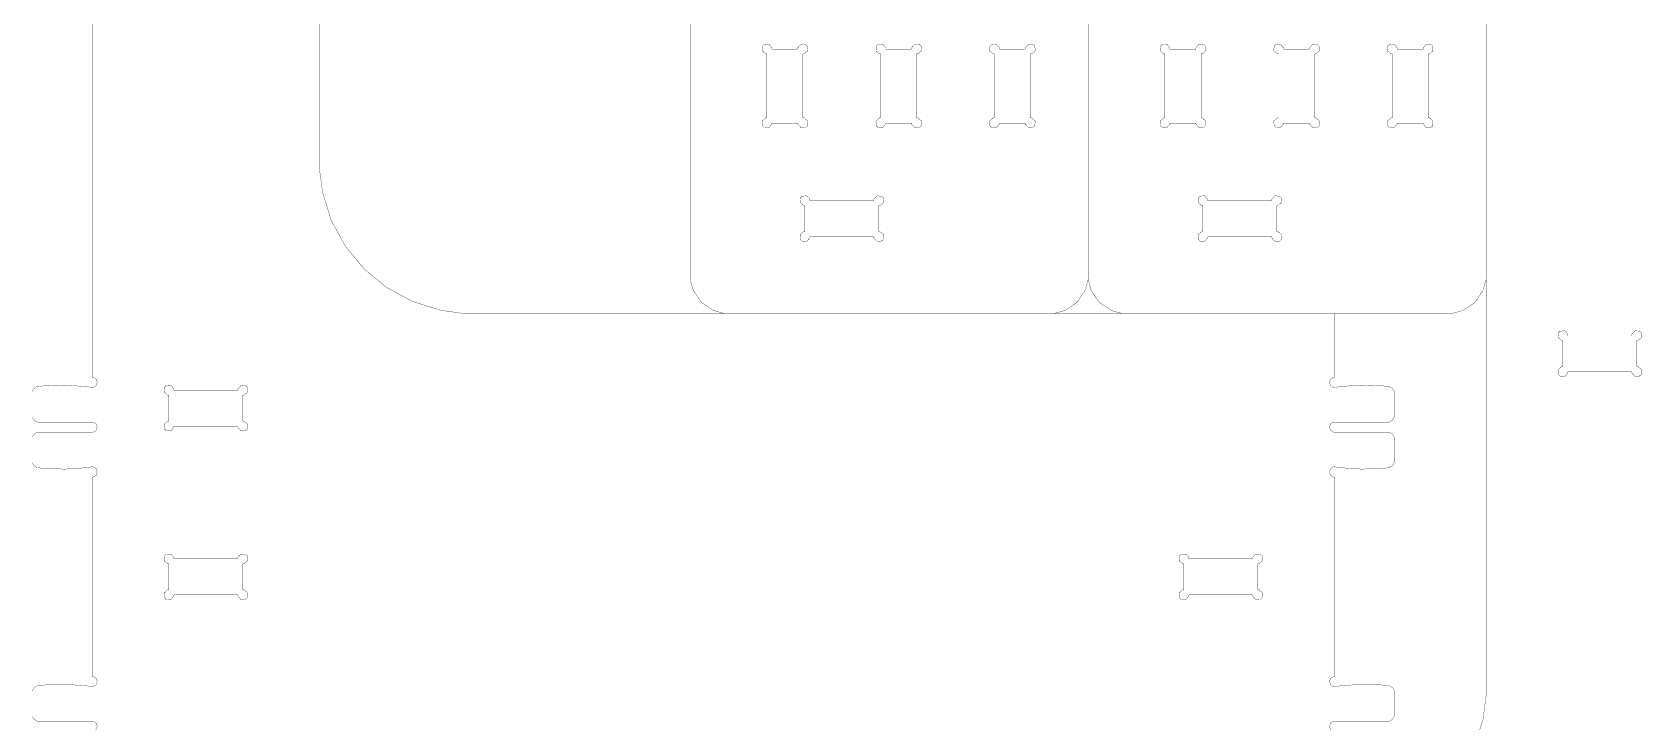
# Model space of a CAD drawing. Extents: x 0.1 to 59.9, y 0.1 to 11.9.
# Drawn here: x 24.07 to 29.37, y 6.04 to 8.31 of the extents above; entities that cross this region are included whole.
import ezdxf

# ---------------------------------------------------------------- set-up
doc = ezdxf.new("R2010")
doc.units = 0
doc.layers.add('L0D0_0', color=1, linetype='CONTINUOUS')

msp = doc.modelspace()

# ---------------------------------------------------------------- linework, layer by layer
at = {"layer": 'L0D0_0', "const_width": 0.001}
for points in [[(25.014, 7.884), (25.014, 11.411)], [(28.861, 6.148), (28.861, 9.675)], [(26.236, 9.634), (26.236, 7.509)], [(27.549, 9.634), (27.549, 7.509)], [(24.264, 8.824), (24.264, 7.174)], [(26.506, 8.256), (26.506, 8.26), (26.496, 8.272), (26.48, 8.271), (26.477, 8.268), (26.475, 8.266), (26.474, 8.25), (26.485, 8.24), (26.489, 8.24)], [(26.489, 8.029), (26.489, 8.24)], [(26.591, 8.256), (26.506, 8.256)], [(26.608, 8.24), (26.612, 8.24), (26.624, 8.25), (26.623, 8.266), (26.62, 8.268), (26.617, 8.271), (26.602, 8.272), (26.591, 8.26), (26.591, 8.256)], [(26.608, 8.029), (26.608, 8.24)], [(26.881, 8.256), (26.881, 8.26), (26.871, 8.272), (26.855, 8.271), (26.852, 8.268), (26.85, 8.266), (26.849, 8.25), (26.86, 8.24), (26.864, 8.24)], [(26.864, 8.029), (26.864, 8.24)], [(26.966, 8.256), (26.881, 8.256)], [(26.983, 8.24), (26.987, 8.24), (26.999, 8.25), (26.998, 8.266), (26.995, 8.268), (26.992, 8.271), (26.977, 8.272), (26.966, 8.26), (26.966, 8.256)], [(26.983, 8.029), (26.983, 8.24)], [(27.256, 8.256), (27.256, 8.26), (27.246, 8.272), (27.23, 8.271), (27.227, 8.268), (27.225, 8.266), (27.224, 8.25), (27.235, 8.24), (27.239, 8.24)], [(27.239, 8.029), (27.239, 8.24)], [(27.341, 8.256), (27.256, 8.256)], [(27.358, 8.24), (27.362, 8.24), (27.374, 8.25), (27.373, 8.266), (27.37, 8.268), (27.367, 8.271), (27.352, 8.272), (27.341, 8.26), (27.341, 8.256)], [(27.358, 8.029), (27.358, 8.24)], [(27.818, 8.256), (27.818, 8.26), (27.808, 8.272), (27.792, 8.271), (27.79, 8.268), (27.787, 8.266), (27.786, 8.25), (27.798, 8.24), (27.802, 8.24)], [(27.802, 8.029), (27.802, 8.24)], [(27.904, 8.256), (27.818, 8.256)], [(27.921, 8.24), (27.925, 8.24), (27.936, 8.25), (27.935, 8.266), (27.933, 8.268), (27.93, 8.271), (27.914, 8.272), (27.904, 8.26), (27.904, 8.256)], [(27.921, 8.029), (27.921, 8.24)], [(28.193, 8.256), (28.193, 8.26), (28.183, 8.272), (28.167, 8.271), (28.165, 8.268), (28.162, 8.266), (28.161, 8.25), (28.173, 8.24), (28.177, 8.24)], [(28.177, 8.029), (28.177, 8.24)], [(28.279, 8.256), (28.193, 8.256)], [(28.296, 8.24), (28.3, 8.24), (28.311, 8.25), (28.31, 8.266), (28.308, 8.268), (28.305, 8.271), (28.289, 8.272), (28.279, 8.26), (28.279, 8.256)], [(28.296, 8.029), (28.296, 8.24)], [(28.568, 8.256), (28.568, 8.26), (28.558, 8.272), (28.542, 8.271), (28.54, 8.268), (28.537, 8.266), (28.536, 8.25), (28.548, 8.24), (28.552, 8.24)], [(28.552, 8.029), (28.552, 8.24)], [(28.654, 8.256), (28.568, 8.256)], [(28.671, 8.24), (28.675, 8.24), (28.686, 8.25), (28.685, 8.266), (28.683, 8.268), (28.68, 8.271), (28.664, 8.272), (28.654, 8.26), (28.654, 8.256)], [(28.671, 8.029), (28.671, 8.24)], [(26.489, 8.029), (26.485, 8.029), (26.474, 8.019), (26.475, 8.003), (26.477, 8.001), (26.48, 7.998), (26.496, 7.997), (26.506, 8.009), (26.506, 8.012)], [(26.591, 8.012), (26.591, 8.009), (26.602, 7.997), (26.617, 7.998), (26.62, 8.001), (26.623, 8.003), (26.624, 8.019), (26.612, 8.029), (26.608, 8.029)], [(26.864, 8.029), (26.86, 8.029), (26.849, 8.019), (26.85, 8.003), (26.852, 8.001), (26.855, 7.998), (26.871, 7.997), (26.881, 8.009), (26.881, 8.012)], [(26.966, 8.012), (26.966, 8.009), (26.977, 7.997), (26.992, 7.998), (26.995, 8.001), (26.998, 8.003), (26.999, 8.019), (26.987, 8.029), (26.983, 8.029)], [(27.239, 8.029), (27.235, 8.029), (27.224, 8.019), (27.225, 8.003), (27.227, 8.001), (27.23, 7.998), (27.246, 7.997), (27.256, 8.009), (27.256, 8.012)], [(27.341, 8.012), (27.341, 8.009), (27.352, 7.997), (27.367, 7.998), (27.37, 8.001), (27.373, 8.003), (27.374, 8.019), (27.362, 8.029), (27.358, 8.029)], [(27.802, 8.029), (27.798, 8.029), (27.786, 8.019), (27.787, 8.003), (27.79, 8.001), (27.792, 7.998), (27.808, 7.997), (27.818, 8.009), (27.818, 8.012)], [(27.904, 8.012), (27.904, 8.009), (27.914, 7.997), (27.93, 7.998), (27.933, 8.001), (27.935, 8.003), (27.936, 8.019), (27.925, 8.029), (27.921, 8.029)], [(28.177, 8.029), (28.173, 8.029), (28.161, 8.019), (28.162, 8.003), (28.165, 8.001), (28.167, 7.998), (28.183, 7.997), (28.193, 8.009), (28.193, 8.012)], [(28.279, 8.012), (28.279, 8.009), (28.289, 7.997), (28.305, 7.998), (28.308, 8.001), (28.31, 8.003), (28.311, 8.019), (28.3, 8.029), (28.296, 8.029)], [(28.552, 8.029), (28.548, 8.029), (28.536, 8.019), (28.537, 8.003), (28.54, 8.001), (28.542, 7.998), (28.558, 7.997), (28.568, 8.009), (28.568, 8.012)], [(28.654, 8.012), (28.654, 8.009), (28.664, 7.997), (28.68, 7.998), (28.683, 8.001), (28.685, 8.003), (28.686, 8.019), (28.675, 8.029), (28.671, 8.029)], [(26.591, 8.012), (26.506, 8.012)], [(26.966, 8.012), (26.881, 8.012)], [(27.341, 8.012), (27.256, 8.012)], [(27.904, 8.012), (27.818, 8.012)], [(28.279, 8.012), (28.193, 8.012)], [(28.654, 8.012), (28.568, 8.012)], [(25.014, 7.884), (25.014, 7.859), (25.024, 7.784), (25.053, 7.69), (25.1, 7.605), (25.161, 7.531), (25.235, 7.47), (25.32, 7.424), (25.413, 7.395), (25.489, 7.384), (25.514, 7.384)], [(26.631, 7.756), (26.631, 7.76), (26.621, 7.772), (26.605, 7.771), (26.602, 7.768), (26.6, 7.766), (26.599, 7.75), (26.61, 7.74), (26.614, 7.74)], [(26.841, 7.756), (26.631, 7.756)], [(26.858, 7.74), (26.862, 7.74), (26.874, 7.75), (26.873, 7.766), (26.87, 7.768), (26.867, 7.771), (26.852, 7.772), (26.841, 7.76), (26.841, 7.756)], [(27.943, 7.756), (27.943, 7.76), (27.933, 7.772), (27.917, 7.771), (27.915, 7.768), (27.912, 7.766), (27.911, 7.75), (27.923, 7.74), (27.927, 7.74)], [(28.154, 7.756), (27.943, 7.756)], [(28.171, 7.74), (28.175, 7.74), (28.186, 7.75), (28.185, 7.766), (28.183, 7.768), (28.18, 7.771), (28.164, 7.772), (28.154, 7.76), (28.154, 7.756)], [(26.614, 7.74), (26.614, 7.654)], [(26.858, 7.74), (26.858, 7.654)], [(27.927, 7.74), (27.927, 7.654)], [(28.171, 7.74), (28.171, 7.654)], [(26.614, 7.654), (26.61, 7.654), (26.599, 7.644), (26.6, 7.628), (26.602, 7.626), (26.605, 7.623), (26.621, 7.622), (26.631, 7.634), (26.631, 7.637)], [(26.841, 7.637), (26.841, 7.634), (26.852, 7.622), (26.867, 7.623), (26.87, 7.626), (26.873, 7.628), (26.874, 7.644), (26.862, 7.654), (26.858, 7.654)], [(27.927, 7.654), (27.923, 7.654), (27.911, 7.644), (27.912, 7.628), (27.915, 7.626), (27.917, 7.623), (27.933, 7.622), (27.943, 7.634), (27.943, 7.637)], [(28.154, 7.637), (28.154, 7.634), (28.164, 7.622), (28.18, 7.623), (28.183, 7.626), (28.185, 7.628), (28.186, 7.644), (28.175, 7.654), (28.171, 7.654)], [(26.841, 7.637), (26.631, 7.637)], [(28.154, 7.637), (27.943, 7.637)], [(26.236, 7.509), (26.236, 7.497), (26.246, 7.461), (26.273, 7.421), (26.313, 7.394), (26.349, 7.384), (26.361, 7.384)], [(27.424, 7.384), (27.436, 7.384), (27.472, 7.394), (27.512, 7.421), (27.539, 7.461), (27.549, 7.497), (27.549, 7.509)], [(27.549, 7.509), (27.549, 7.497), (27.558, 7.461), (27.585, 7.421), (27.625, 7.394), (27.661, 7.384), (27.674, 7.384)], [(28.736, 7.384), (28.748, 7.384), (28.785, 7.394), (28.825, 7.421), (28.851, 7.461), (28.861, 7.497), (28.861, 7.509)], [(28.361, 7.384), (25.514, 7.384)], [(28.361, 7.384), (28.736, 7.384)], [(28.361, 7.384), (28.361, 7.174)], [(29.114, 7.295), (29.11, 7.295), (29.099, 7.305), (29.1, 7.321), (29.102, 7.323), (29.105, 7.326), (29.121, 7.327), (29.131, 7.315), (29.131, 7.311)], [(29.341, 7.311), (29.341, 7.315), (29.352, 7.327), (29.367, 7.326), (29.37, 7.323), (29.373, 7.321), (29.374, 7.305), (29.362, 7.295), (29.358, 7.295)], [(29.114, 7.209), (29.114, 7.295)], [(29.131, 7.311), (29.341, 7.311)], [(29.358, 7.209), (29.358, 7.295)], [(24.264, 7.14), (24.267, 7.14), (24.277, 7.146), (24.281, 7.157), (24.277, 7.169), (24.267, 7.174), (24.264, 7.174)], [(28.361, 7.174), (28.358, 7.174), (28.349, 7.169), (28.344, 7.157), (28.349, 7.146), (28.358, 7.14), (28.361, 7.14)], [(29.131, 7.192), (29.131, 7.189), (29.121, 7.177), (29.105, 7.178), (29.102, 7.181), (29.1, 7.183), (29.099, 7.199), (29.11, 7.209), (29.114, 7.209)], [(29.131, 7.192), (29.341, 7.192)], [(29.358, 7.209), (29.362, 7.209), (29.374, 7.199), (29.373, 7.183), (29.37, 7.181), (29.367, 7.178), (29.352, 7.177), (29.341, 7.189), (29.341, 7.192)], [(24.084, 7.143), (24.082, 7.143), (24.072, 7.136), (24.067, 7.127), (24.067, 7.123)], [(24.067, 7.123), (24.067, 7.046)], [(24.264, 7.14), (24.249, 7.143), (24.174, 7.148), (24.099, 7.145), (24.084, 7.143)], [(24.534, 7.131), (24.534, 7.135), (24.524, 7.147), (24.508, 7.146), (24.505, 7.143), (24.503, 7.141), (24.502, 7.125), (24.513, 7.115), (24.517, 7.115)], [(24.517, 7.029), (24.517, 7.115)], [(24.745, 7.131), (24.534, 7.131)], [(24.761, 7.115), (24.765, 7.115), (24.777, 7.125), (24.776, 7.141), (24.773, 7.143), (24.77, 7.146), (24.755, 7.147), (24.745, 7.135), (24.745, 7.131)], [(24.761, 7.029), (24.761, 7.115)], [(28.541, 7.143), (28.526, 7.145), (28.451, 7.148), (28.376, 7.143), (28.361, 7.14)], [(28.558, 7.123), (28.558, 7.127), (28.553, 7.136), (28.543, 7.143), (28.541, 7.143)], [(28.558, 7.123), (28.558, 7.046)], [(24.067, 7.046), (24.067, 7.042), (24.073, 7.032), (24.084, 7.026), (24.087, 7.026)], [(24.087, 7.026), (24.264, 7.026)], [(24.264, 6.993), (24.267, 6.993), (24.277, 6.998), (24.281, 7.009), (24.277, 7.021), (24.267, 7.026), (24.264, 7.026)], [(24.517, 7.029), (24.513, 7.029), (24.502, 7.019), (24.503, 7.003), (24.505, 7.001), (24.508, 6.998), (24.524, 6.997), (24.534, 7.009), (24.534, 7.012)], [(24.745, 7.012), (24.534, 7.012)], [(24.745, 7.012), (24.745, 7.009), (24.755, 6.997), (24.77, 6.998), (24.773, 7.001), (24.776, 7.003), (24.777, 7.019), (24.765, 7.029), (24.761, 7.029)], [(28.361, 7.026), (28.358, 7.026), (28.349, 7.021), (28.344, 7.009), (28.349, 6.998), (28.358, 6.993), (28.361, 6.993)], [(28.538, 7.026), (28.361, 7.026)], [(28.538, 7.026), (28.542, 7.026), (28.552, 7.032), (28.558, 7.042), (28.558, 7.046)], [(24.087, 6.993), (24.084, 6.993), (24.073, 6.987), (24.067, 6.977), (24.067, 6.973)], [(24.067, 6.896), (24.067, 6.973)], [(24.087, 6.993), (24.264, 6.993)], [(28.538, 6.993), (28.361, 6.993)], [(28.558, 6.973), (28.558, 6.977), (28.552, 6.987), (28.542, 6.993), (28.538, 6.993)], [(28.558, 6.896), (28.558, 6.973)], [(24.067, 6.896), (24.067, 6.892), (24.072, 6.883), (24.082, 6.876), (24.084, 6.876)], [(24.084, 6.876), (24.099, 6.874), (24.174, 6.871), (24.249, 6.876), (24.264, 6.879)], [(24.264, 6.845), (24.267, 6.845), (24.277, 6.85), (24.281, 6.862), (24.277, 6.873), (24.267, 6.879), (24.264, 6.879)], [(28.361, 6.879), (28.358, 6.879), (28.349, 6.873), (28.344, 6.862), (28.349, 6.85), (28.358, 6.845), (28.361, 6.845)], [(28.361, 6.879), (28.376, 6.876), (28.451, 6.871), (28.526, 6.874), (28.541, 6.876)], [(28.541, 6.876), (28.543, 6.876), (28.553, 6.883), (28.558, 6.892), (28.558, 6.896)], [(24.264, 6.845), (24.264, 6.187)], [(28.361, 6.845), (28.361, 6.187)], [(24.534, 6.576), (24.534, 6.58), (24.524, 6.591), (24.508, 6.59), (24.505, 6.588), (24.503, 6.585), (24.502, 6.569), (24.513, 6.559), (24.517, 6.559)], [(24.761, 6.559), (24.765, 6.559), (24.777, 6.569), (24.776, 6.585), (24.773, 6.588), (24.77, 6.59), (24.755, 6.591), (24.745, 6.58), (24.745, 6.576)], [(27.881, 6.576), (27.881, 6.58), (27.871, 6.591), (27.855, 6.59), (27.852, 6.588), (27.85, 6.585), (27.849, 6.569), (27.86, 6.559), (27.864, 6.559)], [(28.108, 6.559), (28.112, 6.559), (28.124, 6.569), (28.123, 6.585), (28.12, 6.588), (28.117, 6.59), (28.102, 6.591), (28.091, 6.58), (28.091, 6.576)], [(24.517, 6.559), (24.517, 6.473)], [(24.745, 6.576), (24.534, 6.576)], [(24.761, 6.559), (24.761, 6.473)], [(27.864, 6.559), (27.864, 6.473)], [(28.091, 6.576), (27.881, 6.576)], [(28.108, 6.559), (28.108, 6.473)], [(24.517, 6.473), (24.513, 6.473), (24.502, 6.463), (24.503, 6.448), (24.505, 6.445), (24.508, 6.442), (24.524, 6.441), (24.534, 6.453), (24.534, 6.457)], [(24.745, 6.457), (24.534, 6.457)], [(24.745, 6.457), (24.745, 6.453), (24.755, 6.441), (24.77, 6.442), (24.773, 6.445), (24.776, 6.448), (24.777, 6.463), (24.765, 6.473), (24.761, 6.473)], [(27.864, 6.473), (27.86, 6.473), (27.849, 6.463), (27.85, 6.448), (27.852, 6.445), (27.855, 6.442), (27.871, 6.441), (27.881, 6.453), (27.881, 6.457)], [(28.091, 6.457), (27.881, 6.457)], [(28.091, 6.457), (28.091, 6.453), (28.102, 6.441), (28.117, 6.442), (28.12, 6.445), (28.123, 6.448), (28.124, 6.463), (28.112, 6.473), (28.108, 6.473)], [(24.084, 6.157), (24.082, 6.156), (24.072, 6.15), (24.067, 6.14), (24.067, 6.137)], [(24.264, 6.154), (24.249, 6.156), (24.174, 6.162), (24.099, 6.159), (24.084, 6.157)], [(24.264, 6.154), (24.267, 6.154), (24.277, 6.159), (24.281, 6.171), (24.277, 6.182), (24.267, 6.187), (24.264, 6.187)], [(28.361, 6.187), (28.358, 6.187), (28.349, 6.182), (28.344, 6.171), (28.349, 6.159), (28.358, 6.154), (28.361, 6.154)], [(28.541, 6.157), (28.526, 6.159), (28.451, 6.162), (28.376, 6.156), (28.361, 6.154)], [(28.558, 6.137), (28.558, 6.14), (28.553, 6.15), (28.543, 6.156), (28.541, 6.157)], [(24.067, 6.137), (24.067, 6.06)], [(28.861, 6.148), (28.861, 6.123), (28.851, 6.047), (28.822, 5.954), (28.776, 5.869), (28.715, 5.795), (28.641, 5.734), (28.556, 5.687), (28.462, 5.658), (28.386, 5.648), (28.361, 5.648)], [(28.558, 6.137), (28.558, 6.06)], [(24.067, 6.06), (24.067, 6.056), (24.073, 6.046), (24.084, 6.04), (24.087, 6.04)], [(28.538, 6.04), (28.542, 6.04), (28.552, 6.046), (28.558, 6.056), (28.558, 6.06)], [(24.087, 6.04), (24.264, 6.04)], [(24.264, 6.006), (24.267, 6.006), (24.277, 6.012), (24.281, 6.023), (24.277, 6.035), (24.267, 6.04), (24.264, 6.04)], [(28.361, 6.04), (28.358, 6.04), (28.349, 6.035), (28.344, 6.023), (28.349, 6.012), (28.358, 6.006), (28.361, 6.006)], [(28.538, 6.04), (28.361, 6.04)]]:
    msp.add_lwpolyline(points, dxfattribs=at)

doc.saveas('drawing.dxf')
